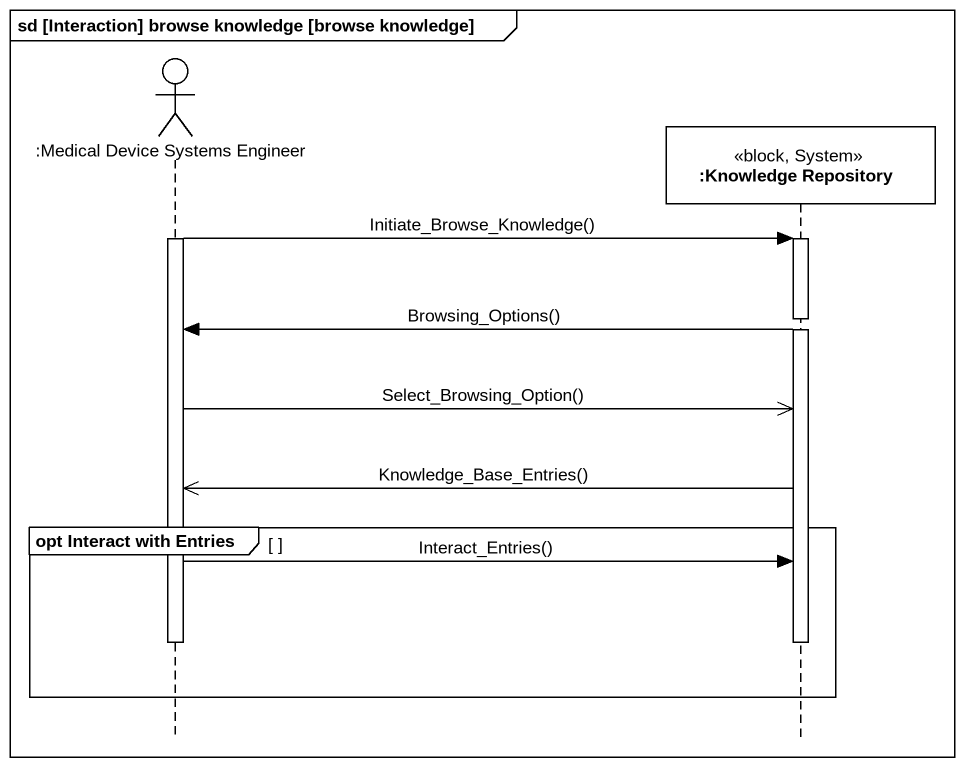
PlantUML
@startuml
mainframe sd [Interaction] browse knowledge [browse knowledge]
hide footbox
actor ":Medical Device Systems Engineer" as Medical_Device_Systems
participant ":Knowledge Repository" as Knowledge_Repository <<block, System>>

activate Medical_Device_Systems
Medical_Device_Systems -> Knowledge_Repository : Initiate_Browse_Knowledge()
activate Knowledge_Repository
Knowledge_Repository -> Medical_Device_Systems : Browsing_Options()
Medical_Device_Systems ->> Knowledge_Repository : Select_Browsing_Option()
Knowledge_Repository ->> Medical_Device_Systems : Knowledge_Base_Entries()
group opt Interact with Entries [ ]
  Medical_Device_Systems -> Knowledge_Repository : Interact_Entries()
  deactivate Medical_Device_Systems
  deactivate Knowledge_Repository
end
@enduml
